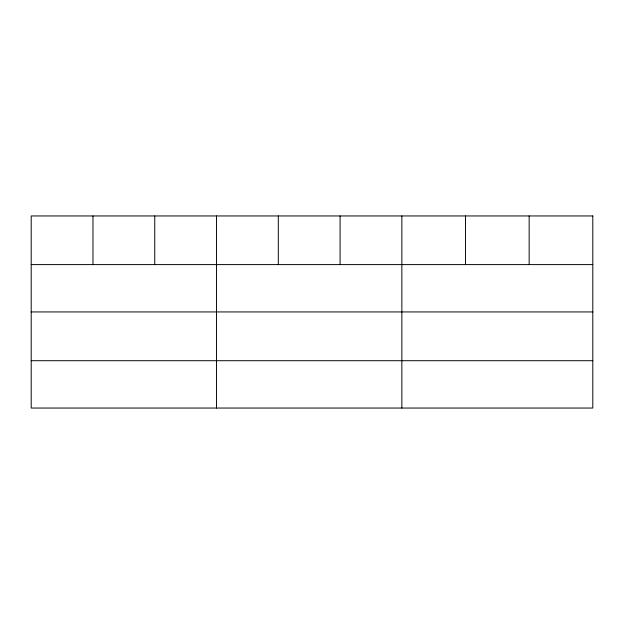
<?xml version="1.0" encoding="UTF-8"?>
<svg xmlns="http://www.w3.org/2000/svg" width="624" height="624" viewBox="0 0 624 624"><rect width="100%" height="100%" fill="white"/><g stroke="black" fill="none" stroke-linecap="round" stroke-linejoin="round"><path stroke-width="0.94" d="M31.2 264.599L592.8 264.599M31.2 311.938L592.8 311.938M31.2 360.711L592.8 360.711M529.152 215.951L529.152 264.599M465.504 215.951L465.504 264.599M401.856 215.951L401.856 408.049M340.08 215.951L340.08 264.599M278.304 215.951L278.304 264.599M216.528 215.951L216.528 408.049M154.752 215.951L154.752 264.599M92.976 215.951L92.976 264.599M592.8 215.951L31.2 215.951L31.2 408.049L592.8 408.049L592.8 215.951"/></g></svg>
